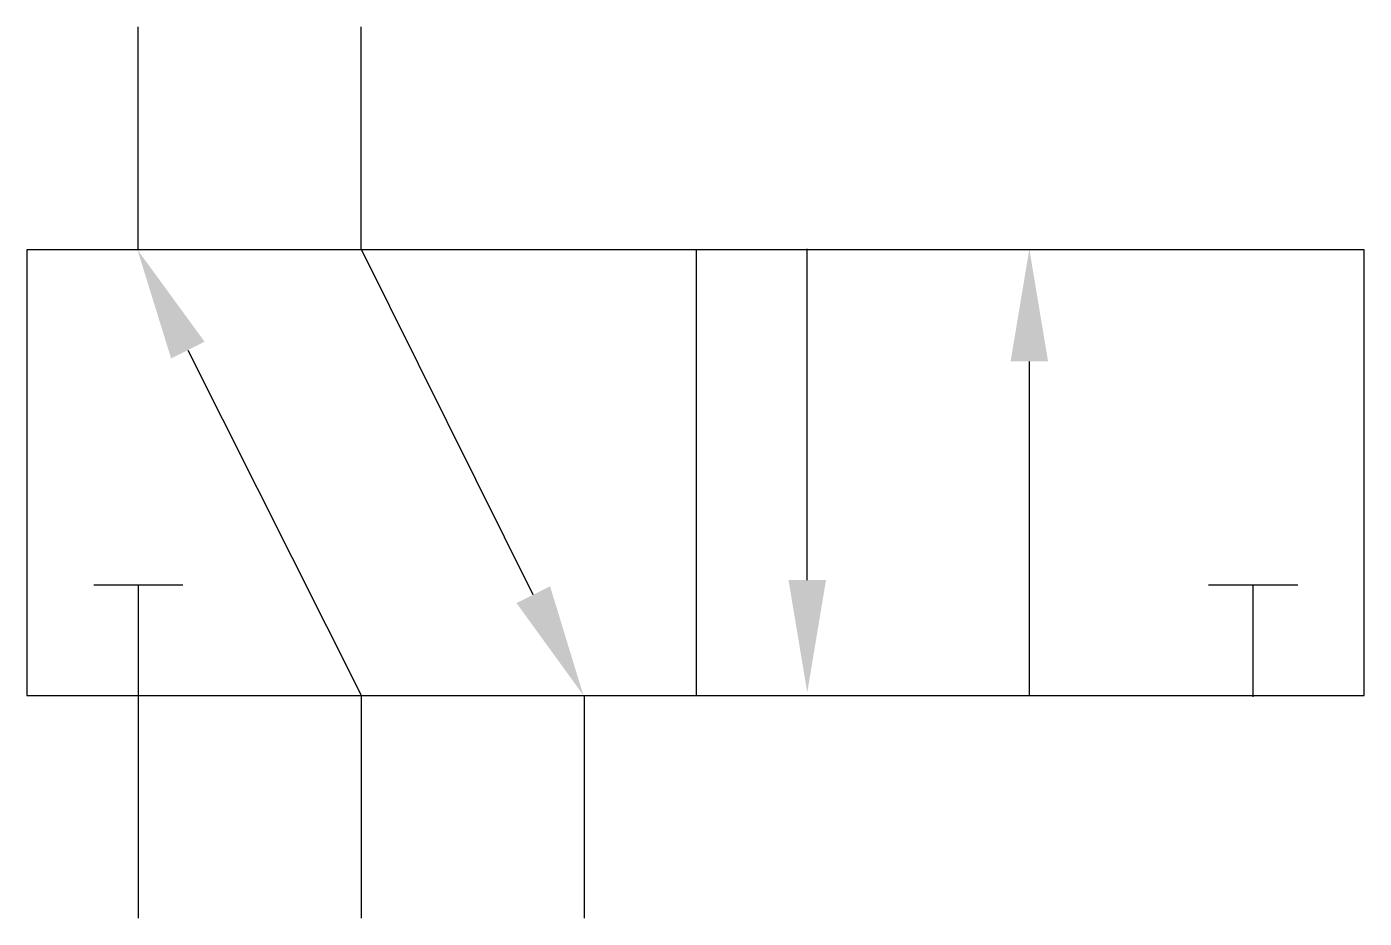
# Model space of a CAD drawing. Extents: x 695 to 725, y 150.5 to 170.5.
import ezdxf

# ---------------------------------------------------------------- set-up
doc = ezdxf.new("R2010")
doc.units = 0
doc.header["$LTSCALE"] = 5
doc.header["$MEASUREMENT"] = 0
doc.layers.add('11', color=1, linetype='CONTINUOUS')
doc.layers.add('12', color=2, linetype='CONTINUOUS')

msp = doc.modelspace()

# ---------------------------------------------------------------- linework, layer by layer
at = {"layer": '11'}
for p, q in [((697.462, 165.454), (697.462, 170.454)), ((702.462, 165.454), (702.462, 170.454)), ((694.961, 165.454), (694.961, 155.454)), ((709.961, 165.454), (694.961, 165.454)), ((706.323, 157.715), (702.464, 165.47)), ((724.961, 165.454), (709.961, 165.454)), ((709.976, 165.454), (709.976, 155.454)), ((712.467, 158.043), (712.467, 165.47)), ((724.961, 155.454), (724.961, 165.454)), ((698.574, 163.202), (702.464, 155.459)), ((717.448, 162.95), (717.448, 155.459)), ((696.462, 157.938), (698.462, 157.938)), ((697.458, 157.938), (697.458, 155.423)), ((721.47, 157.938), (723.47, 157.938)), ((722.465, 157.938), (722.465, 155.423)), ((694.961, 155.454), (709.961, 155.454)), ((697.462, 155.459), (697.462, 150.459)), ((702.462, 155.459), (702.462, 150.459)), ((707.462, 155.459), (707.462, 150.459)), ((709.961, 155.454), (724.961, 155.454))]:
    msp.add_line(p, q, dxfattribs=at)
at = {"layer": '12'}
for points in [[(698.199, 163.014), (698.949, 163.391), (697.443, 165.454)], [(717.028, 162.95), (717.868, 162.95), (717.448, 165.47)], [(706.699, 157.903), (705.947, 157.528), (707.446, 155.459)], [(712.887, 158.043), (712.047, 158.043), (712.467, 155.523)]]:
    msp.add_solid(points, dxfattribs=at)

doc.saveas('drawing.dxf')
